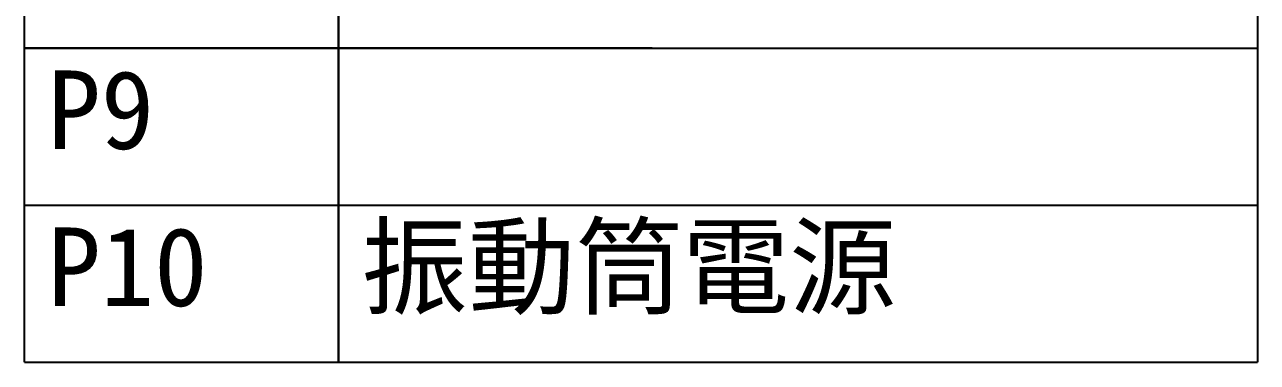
# Model space of a CAD drawing. Extents: x 10 to 297, y 3 to 207.
# Drawn here: x 81.9 to 160.5, y 66.5 to 88 of the extents above; entities that cross this region are included whole.
import ezdxf

# ---------------------------------------------------------------- set-up
doc = ezdxf.new("R2010")
doc.units = 0
doc.layers.add('標尺寸層', color=3, linetype='CONTINUOUS')
doc.styles.add('CNS', font='romanc.shx', dxfattribs={"bigfont": 'chineset.shx'})

msp = doc.modelspace()

# ---------------------------------------------------------------- linework, layer by layer
at = {"layer": '標尺寸層', "color": 7}
for p, q in [((81.913, 86.455), (81.913, 106.455)), ((101.913, 106.455), (101.913, 86.455)), ((101.913, 86.455), (101.913, 106.455)), ((160.469, 106.455), (160.469, 86.455)), ((101.913, 86.455), (81.913, 86.455)), ((81.913, 86.455), (101.913, 86.455)), ((81.913, 66.455), (81.913, 86.455)), ((101.913, 86.455), (101.913, 66.455)), ((121.913, 86.455), (101.913, 86.455)), ((101.913, 86.455), (160.469, 86.455)), ((101.913, 66.455), (101.913, 86.455)), ((160.469, 86.455), (160.469, 66.455)), ((81.913, 76.455), (101.913, 76.455)), ((101.913, 76.455), (160.469, 76.455)), ((81.913, 66.455), (101.913, 66.455)), ((101.913, 66.455), (160.469, 66.455))]:
    msp.add_line(p, q, dxfattribs=at)

# ---------------------------------------------------------------- texts
at = {"layer": '標尺寸層', "color": 7, "char_height": 5, "attachment_point": 1, "style": 'CNS'}
for s, insert, width in [('{\\fMingLiU|b0|i0|c136|p49;P9}', (83.363, 85.043), 8.76261), ('{\\fMingLiU|b0|i0|c136|p49;振動筒電源}', (103.363, 75.043), 56.91682), ('{\\fMingLiU|b0|i0|c136|p49;P10}', (83.363, 75.043), 8.76261)]:
    msp.add_mtext(s, dxfattribs=dict(at, insert=insert, width=width))

doc.saveas('drawing.dxf')
